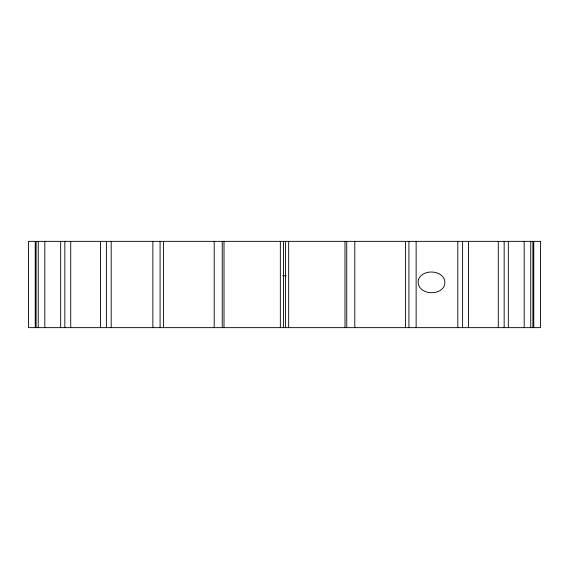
<?xml version="1.0" encoding="UTF-8"?>
<svg xmlns="http://www.w3.org/2000/svg" width="569" height="569" viewBox="0 0 569 569"><rect width="100%" height="100%" fill="white"/><g stroke="black" fill="none" stroke-linecap="round" stroke-linejoin="round"><path stroke-width="0.85" d="M282.743 275.809L286.257 275.809M533.758 241.356L533.758 327.644M532.904 241.356L532.904 327.644M530.749 241.356L530.749 327.644M524.184 241.356L524.184 327.644M508.33 241.356L508.33 327.644M504.162 241.356L504.162 327.644M498.28 241.356L498.28 327.644M468.5 241.356L468.5 327.644M462.611 241.356L462.611 327.644M457.81 241.356L457.81 327.644M416.131 241.356L416.131 327.644M408.919 241.356L408.919 327.644M405.526 241.356L405.526 327.644M354.793 241.356L354.793 327.644M346.749 241.356L346.749 327.644M344.992 241.356L344.992 327.644M288.661 241.356L288.661 327.644M285.538 241.356L285.538 327.644M283.462 241.356L283.462 327.644M280.339 241.356L280.339 327.644M224.008 241.356L224.008 327.644M222.251 241.356L222.251 327.644M214.207 241.356L214.207 327.644M163.474 241.356L163.474 327.644M160.081 241.356L160.081 327.644M152.869 241.356L152.869 327.644M111.19 241.356L111.19 327.644M106.389 241.356L106.389 327.644M100.5 241.356L100.5 327.644M70.72 241.356L70.72 327.644M64.838 241.356L64.838 327.644M60.67 241.356L60.67 327.644M44.816 241.356L44.816 327.644M38.251 241.356L38.251 327.644M36.096 241.356L36.096 327.644M35.242 241.356L35.242 327.644M418.428 279.671C415.384 294.102 440.029 297.509 444.631 285.062C447.675 270.631 423.03 267.224 418.428 279.671M540.55 241.356L28.45 241.356L28.45 327.644L540.55 327.644L540.55 241.356"/></g></svg>
